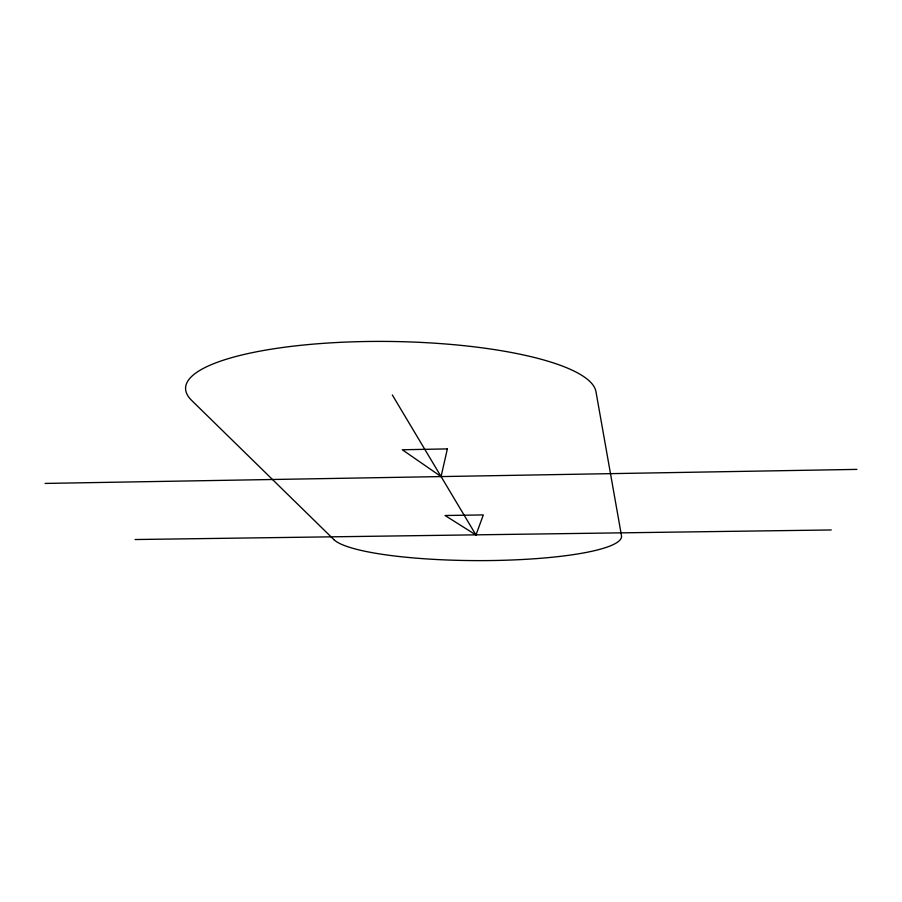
<?xml version="1.0" encoding="UTF-8"?>
<svg xmlns="http://www.w3.org/2000/svg" width="902" height="902" viewBox="0 0 902 902"><rect width="100%" height="100%" fill="white"/><g stroke="black" fill="none" stroke-linecap="round" stroke-linejoin="round"><path stroke-width="1.35" d="M475.963 534.976L483.325 514.929L445.047 515.504L475.963 534.976L392.325 394.975M45.1 483.427L856.9 469.39M135.086 539.531L831.261 529.959M447.358 448.903L441.078 476.572L402.292 449.76L447.358 448.903M333.875 539.588L191.765 400.522A205.261 49.576 0.8 0 1 361.431 341.599A205.261 49.576 0.8 0 1 595.94 391.547L621.489 535.687A144.929 24.726 0.2 0 1 491.353 560.537A144.929 24.726 0.2 0 1 333.875 539.588"/></g></svg>
